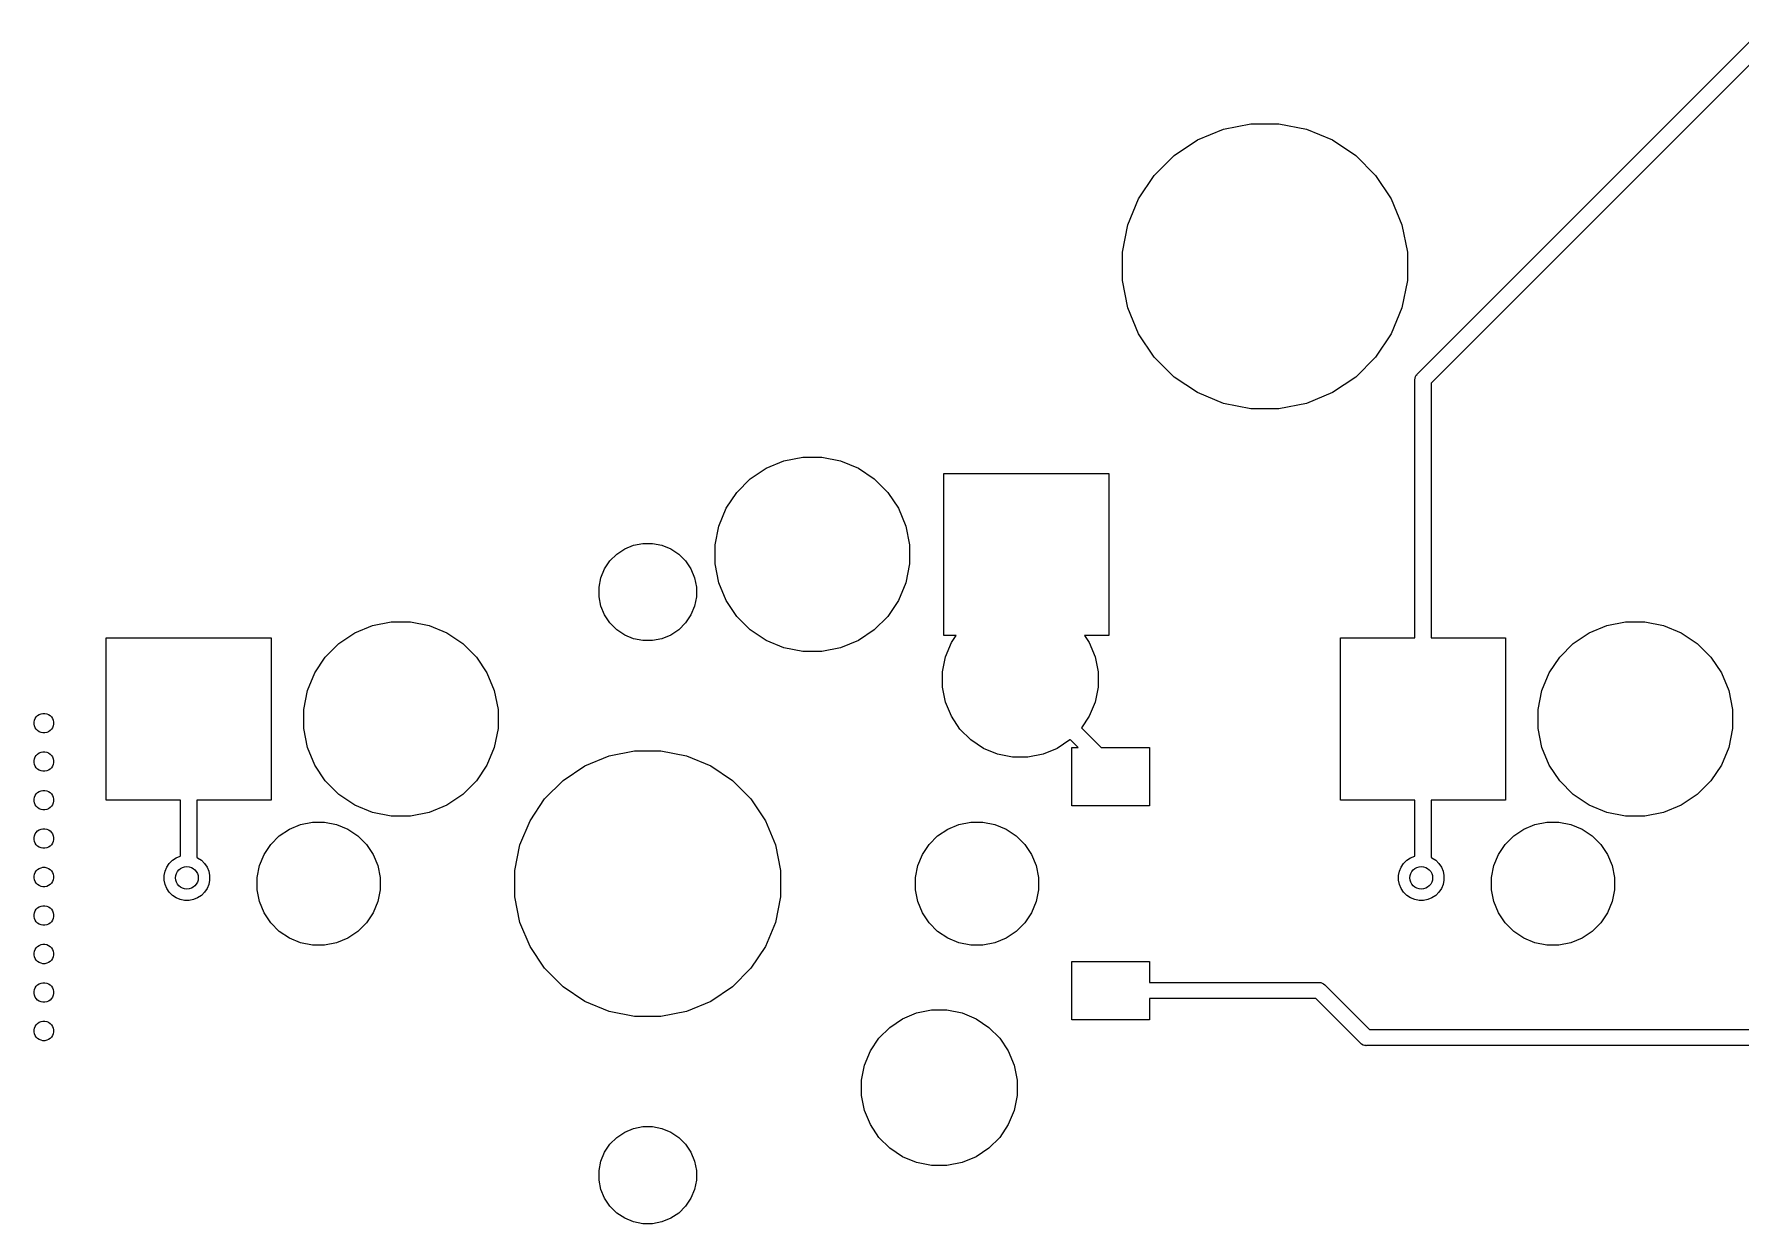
# Model space of a CAD drawing. Extents: x 70 to 347, y -163 to -55.
# Drawn here: x 208.78 to 235.12, y -95.5 to -77.14 of the extents above; entities that cross this region are included whole.
import ezdxf

# ---------------------------------------------------------------- set-up
doc = ezdxf.new("R2010")
doc.units = 0
doc.layers.add('BLACK', color=7, linetype='CONTINUOUS')

msp = doc.modelspace()

# ---------------------------------------------------------------- linework, layer by layer
at = {"layer": 'BLACK', "linetype": 'CONTINUOUS'}
for p, q in [((230.128, -82.3795), (235.368, -77.1391)), ((235.512, -77.3482), (230.337, -82.524)), ((226.73, -78.7716), (227.13, -78.6057)), ((227.13, -78.6057), (227.555, -78.5212)), ((227.555, -78.5212), (227.988, -78.5212)), ((227.988, -78.5212), (228.413, -78.6057)), ((228.413, -78.6057), (228.814, -78.7716)), ((226.063, -79.3188), (226.369, -79.0123)), ((226.369, -79.0123), (226.73, -78.7716)), ((228.814, -78.7716), (229.174, -79.0123)), ((229.174, -79.0123), (229.48, -79.3188)), ((225.822, -79.6791), (226.063, -79.3188)), ((229.48, -79.3188), (229.721, -79.6791)), ((225.656, -80.0795), (225.822, -79.6791)), ((229.721, -79.6791), (229.887, -80.0795)), ((225.572, -80.5045), (225.656, -80.0795)), ((229.887, -80.0795), (229.972, -80.5045)), ((225.572, -80.9379), (225.572, -80.5045)), ((229.972, -80.5045), (229.972, -80.9379)), ((225.656, -81.3629), (225.572, -80.9379)), ((229.972, -80.9379), (229.887, -81.3629)), ((225.822, -81.7633), (225.656, -81.3629)), ((229.887, -81.3629), (229.721, -81.7633)), ((226.063, -82.1236), (225.822, -81.7633)), ((229.721, -81.7633), (229.48, -82.1236)), ((226.369, -82.4301), (226.063, -82.1236)), ((229.48, -82.1236), (229.174, -82.4301)), ((226.73, -82.6708), (226.369, -82.4301)), ((229.174, -82.4301), (228.814, -82.6708)), ((230.088, -82.4477), (230.096, -82.4241)), ((230.096, -82.4241), (230.107, -82.4024)), ((230.107, -82.4024), (230.119, -82.3882)), ((230.119, -82.3882), (230.123, -82.3834)), ((230.119, -82.3882), (230.119, -82.3882)), ((230.123, -82.3834), (230.128, -82.3795)), ((227.13, -82.8367), (226.73, -82.6708)), ((228.814, -82.6708), (228.413, -82.8367)), ((230.086, -82.4722), (230.088, -82.4477)), ((230.087, -82.4783), (230.086, -82.4722)), ((230.087, -86.4562), (230.087, -82.4783)), ((230.337, -82.524), (230.337, -86.4562)), ((227.555, -82.9212), (227.13, -82.8367)), ((227.988, -82.9212), (227.555, -82.9212)), ((228.413, -82.8367), (227.988, -82.9212)), ((220.076, -83.8369), (220.349, -83.7238)), ((220.349, -83.7238), (220.639, -83.6662)), ((220.639, -83.6662), (220.934, -83.6662)), ((220.934, -83.6662), (221.224, -83.7238)), ((221.224, -83.7238), (221.497, -83.8369)), ((219.621, -84.21), (219.83, -84.0011)), ((219.83, -84.0011), (220.076, -83.8369)), ((221.497, -83.8369), (221.743, -84.0011)), ((221.743, -84.0011), (221.952, -84.21)), ((222.814, -86.4162), (222.814, -83.9162)), ((222.814, -83.9162), (225.364, -83.9162)), ((225.364, -83.9162), (225.364, -86.4162)), ((219.457, -84.4557), (219.621, -84.21)), ((221.952, -84.21), (222.116, -84.4557)), ((219.344, -84.7287), (219.457, -84.4557)), ((222.116, -84.4557), (222.229, -84.7287)), ((219.287, -85.0185), (219.344, -84.7287)), ((222.229, -84.7287), (222.287, -85.0185)), ((217.891, -85.0816), (218.028, -85.025)), ((218.028, -85.025), (218.173, -84.9962)), ((218.173, -84.9962), (218.32, -84.9962)), ((218.32, -84.9962), (218.465, -85.025)), ((218.465, -85.025), (218.602, -85.0816)), ((219.287, -85.3139), (219.287, -85.0185)), ((222.287, -85.0185), (222.287, -85.3139)), ((217.582, -85.3909), (217.664, -85.2681)), ((217.664, -85.2681), (217.769, -85.1636)), ((217.769, -85.1636), (217.891, -85.0816)), ((218.602, -85.0816), (218.725, -85.1636)), ((218.725, -85.1636), (218.829, -85.2681)), ((218.829, -85.2681), (218.911, -85.3909)), ((219.344, -85.6037), (219.287, -85.3139)), ((222.287, -85.3139), (222.229, -85.6037)), ((217.497, -85.6723), (217.525, -85.5274)), ((217.525, -85.5274), (217.582, -85.3909)), ((218.911, -85.3909), (218.968, -85.5274)), ((218.968, -85.5274), (218.997, -85.6723)), ((219.457, -85.8767), (219.344, -85.6037)), ((222.229, -85.6037), (222.116, -85.8767)), ((217.497, -85.8201), (217.497, -85.6723)), ((217.525, -85.965), (217.497, -85.8201)), ((218.997, -85.8201), (218.968, -85.965)), ((218.997, -85.6723), (218.997, -85.8201)), ((217.582, -86.1015), (217.525, -85.965)), ((217.664, -86.2243), (217.582, -86.1015)), ((218.911, -86.1015), (218.829, -86.2243)), ((218.968, -85.965), (218.911, -86.1015)), ((219.621, -86.1224), (219.457, -85.8767)), ((219.83, -86.3313), (219.621, -86.1224)), ((221.952, -86.1224), (221.743, -86.3313)), ((222.116, -85.8767), (221.952, -86.1224)), ((213.48, -86.5411), (213.726, -86.3769)), ((213.726, -86.3769), (213.999, -86.2638)), ((213.999, -86.2638), (214.289, -86.2062)), ((214.289, -86.2062), (214.584, -86.2062)), ((214.584, -86.2062), (214.874, -86.2638)), ((214.874, -86.2638), (215.147, -86.3769)), ((215.147, -86.3769), (215.393, -86.5411)), ((217.769, -86.3288), (217.664, -86.2243)), ((217.891, -86.4108), (217.769, -86.3288)), ((218.725, -86.3288), (218.602, -86.4108)), ((218.829, -86.2243), (218.725, -86.3288)), ((220.076, -86.4955), (219.83, -86.3313)), ((221.743, -86.3313), (221.497, -86.4955)), ((232.53, -86.5411), (232.776, -86.3769)), ((232.776, -86.3769), (233.049, -86.2638)), ((233.049, -86.2638), (233.339, -86.2062)), ((233.339, -86.2062), (233.634, -86.2062)), ((233.634, -86.2062), (233.924, -86.2638)), ((233.924, -86.2638), (234.197, -86.3769)), ((234.197, -86.3769), (234.443, -86.5411)), ((209.887, -88.9562), (209.887, -86.4562)), ((209.887, -86.4562), (212.437, -86.4562)), ((212.437, -86.4562), (212.437, -88.9562)), ((213.271, -86.75), (213.48, -86.5411)), ((215.393, -86.5411), (215.602, -86.75)), ((218.028, -86.4674), (217.891, -86.4108)), ((218.173, -86.4962), (218.028, -86.4674)), ((218.32, -86.4962), (218.173, -86.4962)), ((218.465, -86.4674), (218.32, -86.4962)), ((218.602, -86.4108), (218.465, -86.4674)), ((220.349, -86.6086), (220.076, -86.4955)), ((220.639, -86.6662), (220.349, -86.6086)), ((221.224, -86.6086), (220.934, -86.6662)), ((221.497, -86.4955), (221.224, -86.6086)), ((223.008, -86.4162), (222.814, -86.4162)), ((222.843, -86.7462), (222.933, -86.5278)), ((222.933, -86.5278), (223.008, -86.4162)), ((225.364, -86.4162), (224.985, -86.4162)), ((224.985, -86.4162), (225.06, -86.5278)), ((225.06, -86.5278), (225.15, -86.7462)), ((228.937, -88.9562), (228.937, -86.4562)), ((228.937, -86.4562), (230.087, -86.4562)), ((230.337, -86.4562), (231.487, -86.4562)), ((231.487, -86.4562), (231.487, -88.9562)), ((232.321, -86.75), (232.53, -86.5411)), ((234.443, -86.5411), (234.652, -86.75)), ((213.107, -86.9957), (213.271, -86.75)), ((215.602, -86.75), (215.766, -86.9957)), ((220.934, -86.6662), (220.639, -86.6662)), ((222.797, -86.978), (222.843, -86.7462)), ((225.15, -86.7462), (225.197, -86.978)), ((232.157, -86.9957), (232.321, -86.75)), ((234.652, -86.75), (234.816, -86.9957)), ((212.994, -87.2687), (213.107, -86.9957)), ((215.766, -86.9957), (215.879, -87.2687)), ((222.797, -87.2144), (222.797, -86.978)), ((225.197, -86.978), (225.197, -87.2144)), ((232.044, -87.2687), (232.157, -86.9957)), ((234.816, -86.9957), (234.929, -87.2687)), ((212.937, -87.5585), (212.994, -87.2687)), ((215.879, -87.2687), (215.937, -87.5585)), ((222.843, -87.4462), (222.797, -87.2144)), ((222.933, -87.6646), (222.843, -87.4462)), ((225.15, -87.4462), (225.06, -87.6646)), ((225.197, -87.2144), (225.15, -87.4462)), ((231.987, -87.5585), (232.044, -87.2687)), ((234.929, -87.2687), (234.987, -87.5585)), ((208.783, -87.7259), (208.794, -87.6986)), ((208.794, -87.6986), (208.81, -87.674)), ((208.81, -87.674), (208.831, -87.6531)), ((208.831, -87.6531), (208.856, -87.6367)), ((208.856, -87.6367), (208.883, -87.6254)), ((208.883, -87.6254), (208.912, -87.6196)), ((208.912, -87.6196), (208.942, -87.6196)), ((208.942, -87.6196), (208.971, -87.6254)), ((208.971, -87.6254), (208.998, -87.6367)), ((208.998, -87.6367), (209.023, -87.6531)), ((209.023, -87.6531), (209.044, -87.674)), ((209.044, -87.674), (209.06, -87.6986)), ((209.06, -87.6986), (209.071, -87.7259)), ((212.937, -87.8539), (212.937, -87.5585)), ((215.937, -87.5585), (215.937, -87.8539)), ((223.064, -87.8612), (222.933, -87.6646)), ((225.06, -87.6646), (224.94, -87.8441)), ((231.987, -87.8539), (231.987, -87.5585)), ((234.987, -87.5585), (234.987, -87.8539)), ((208.777, -87.7548), (208.783, -87.7259)), ((208.777, -87.7844), (208.777, -87.7548)), ((208.783, -87.8134), (208.777, -87.7844)), ((208.794, -87.8407), (208.783, -87.8134)), ((208.81, -87.8652), (208.794, -87.8407)), ((208.831, -87.8861), (208.81, -87.8652)), ((208.856, -87.9025), (208.831, -87.8861)), ((208.883, -87.9138), (208.856, -87.9025)), ((208.912, -87.9196), (208.883, -87.9138)), ((208.942, -87.9196), (208.912, -87.9196)), ((208.971, -87.9138), (208.942, -87.9196)), ((208.998, -87.9025), (208.971, -87.9138)), ((209.023, -87.8861), (208.998, -87.9025)), ((209.044, -87.8652), (209.023, -87.8861)), ((209.06, -87.8407), (209.044, -87.8652)), ((209.071, -87.8134), (209.06, -87.8407)), ((209.071, -87.7259), (209.077, -87.7548)), ((209.077, -87.7844), (209.071, -87.8134)), ((209.077, -87.7548), (209.077, -87.7844)), ((212.994, -88.1437), (212.937, -87.8539)), ((215.937, -87.8539), (215.879, -88.1437)), ((223.232, -88.0283), (223.064, -87.8612)), ((224.94, -87.8441), (225.242, -88.1462)), ((232.044, -88.1437), (231.987, -87.8539)), ((234.987, -87.8539), (234.929, -88.1437)), ((208.831, -88.2468), (208.856, -88.2304)), ((208.856, -88.2304), (208.883, -88.2191)), ((208.883, -88.2191), (208.912, -88.2134)), ((208.912, -88.2134), (208.942, -88.2134)), ((208.942, -88.2134), (208.971, -88.2191)), ((208.971, -88.2191), (208.998, -88.2304)), ((208.998, -88.2304), (209.023, -88.2468)), ((213.107, -88.4167), (212.994, -88.1437)), ((215.879, -88.1437), (215.766, -88.4167)), ((217.649, -88.275), (218.045, -88.1962)), ((218.045, -88.1962), (218.449, -88.1962)), ((218.449, -88.1962), (218.845, -88.275)), ((223.428, -88.1596), (223.232, -88.0283)), ((223.647, -88.2501), (223.428, -88.1596)), ((224.565, -88.1596), (224.347, -88.2501)), ((224.762, -88.0283), (224.565, -88.1596)), ((224.766, -88.0237), (224.762, -88.0283)), ((224.889, -88.1462), (224.766, -88.0237)), ((224.79, -89.0462), (224.79, -88.1462)), ((224.79, -88.1462), (224.889, -88.1462)), ((225.242, -88.1462), (225.99, -88.1462)), ((225.99, -88.1462), (225.99, -89.0462)), ((232.157, -88.4167), (232.044, -88.1437)), ((234.929, -88.1437), (234.816, -88.4167)), ((208.777, -88.3486), (208.783, -88.3196)), ((208.777, -88.3781), (208.777, -88.3486)), ((208.783, -88.4071), (208.777, -88.3781)), ((208.783, -88.3196), (208.794, -88.2923)), ((208.794, -88.4344), (208.783, -88.4071)), ((208.794, -88.2923), (208.81, -88.2677)), ((208.81, -88.459), (208.794, -88.4344)), ((208.81, -88.2677), (208.831, -88.2468)), ((208.831, -88.4799), (208.81, -88.459)), ((208.856, -88.4963), (208.831, -88.4799)), ((208.883, -88.5076), (208.856, -88.4963)), ((208.998, -88.4963), (208.971, -88.5076)), ((209.023, -88.4799), (208.998, -88.4963)), ((209.023, -88.2468), (209.044, -88.2677)), ((209.044, -88.459), (209.023, -88.4799)), ((209.044, -88.2677), (209.06, -88.2923)), ((209.06, -88.4344), (209.044, -88.459)), ((209.06, -88.2923), (209.071, -88.3196)), ((209.071, -88.4071), (209.06, -88.4344)), ((209.071, -88.3196), (209.077, -88.3486)), ((209.077, -88.3781), (209.071, -88.4071)), ((209.077, -88.3486), (209.077, -88.3781)), ((213.271, -88.6624), (213.107, -88.4167)), ((215.766, -88.4167), (215.602, -88.6624)), ((216.94, -88.6539), (217.276, -88.4295)), ((217.276, -88.4295), (217.649, -88.275)), ((218.845, -88.275), (219.218, -88.4295)), ((219.218, -88.4295), (219.553, -88.6539)), ((223.878, -88.2962), (223.647, -88.2501)), ((224.115, -88.2962), (223.878, -88.2962)), ((224.347, -88.2501), (224.115, -88.2962)), ((232.321, -88.6624), (232.157, -88.4167)), ((234.816, -88.4167), (234.652, -88.6624)), ((208.912, -88.5134), (208.883, -88.5076)), ((208.942, -88.5134), (208.912, -88.5134)), ((208.971, -88.5076), (208.942, -88.5134)), ((213.48, -88.8713), (213.271, -88.6624)), ((215.602, -88.6624), (215.393, -88.8713)), ((216.654, -88.9394), (216.94, -88.6539)), ((219.553, -88.6539), (219.839, -88.9394)), ((232.53, -88.8713), (232.321, -88.6624)), ((234.652, -88.6624), (234.443, -88.8713)), ((208.777, -88.9423), (208.783, -88.9134)), ((208.777, -88.9719), (208.777, -88.9423)), ((208.783, -89.0009), (208.777, -88.9719)), ((208.783, -88.9134), (208.794, -88.8861)), ((208.794, -89.0282), (208.783, -89.0009)), ((208.794, -88.8861), (208.81, -88.8615)), ((208.81, -89.0527), (208.794, -89.0282)), ((208.81, -88.8615), (208.831, -88.8406)), ((208.831, -88.8406), (208.856, -88.8242)), ((208.856, -88.8242), (208.883, -88.8129)), ((208.883, -88.8129), (208.912, -88.8071)), ((208.912, -88.8071), (208.942, -88.8071)), ((208.942, -88.8071), (208.971, -88.8129)), ((208.971, -88.8129), (208.998, -88.8242)), ((208.998, -88.8242), (209.023, -88.8406)), ((209.023, -88.8406), (209.044, -88.8615)), ((209.044, -88.8615), (209.06, -88.8861)), ((209.06, -89.0282), (209.044, -89.0527)), ((209.06, -88.8861), (209.071, -88.9134)), ((209.071, -89.0009), (209.06, -89.0282)), ((209.071, -88.9134), (209.077, -88.9423)), ((209.077, -88.9719), (209.071, -89.0009)), ((209.077, -88.9423), (209.077, -88.9719)), ((211.037, -88.9562), (209.887, -88.9562)), ((211.037, -89.8199), (211.037, -88.9562)), ((212.437, -88.9562), (211.287, -88.9562)), ((211.287, -88.9562), (211.287, -89.8414)), ((213.726, -89.0355), (213.48, -88.8713)), ((215.393, -88.8713), (215.147, -89.0355)), ((216.43, -89.2752), (216.654, -88.9394)), ((219.839, -88.9394), (220.063, -89.2752)), ((230.087, -88.9562), (228.937, -88.9562)), ((230.087, -89.8199), (230.087, -88.9562)), ((231.487, -88.9562), (230.337, -88.9562)), ((230.337, -88.9562), (230.337, -89.8414)), ((232.776, -89.0355), (232.53, -88.8713)), ((234.443, -88.8713), (234.197, -89.0355)), ((208.831, -89.0736), (208.81, -89.0527)), ((208.856, -89.09), (208.831, -89.0736)), ((208.883, -89.1013), (208.856, -89.09)), ((208.912, -89.1071), (208.883, -89.1013)), ((208.942, -89.1071), (208.912, -89.1071)), ((208.971, -89.1013), (208.942, -89.1071)), ((208.998, -89.09), (208.971, -89.1013)), ((209.023, -89.0736), (208.998, -89.09)), ((209.044, -89.0527), (209.023, -89.0736)), ((213.999, -89.1486), (213.726, -89.0355)), ((214.289, -89.2062), (213.999, -89.1486)), ((214.584, -89.2062), (214.289, -89.2062)), ((214.874, -89.1486), (214.584, -89.2062)), ((215.147, -89.0355), (214.874, -89.1486)), ((216.275, -89.6482), (216.43, -89.2752)), ((220.063, -89.2752), (220.218, -89.6482)), ((225.99, -89.0462), (224.79, -89.0462)), ((233.049, -89.1486), (232.776, -89.0355)), ((233.339, -89.2062), (233.049, -89.1486)), ((233.634, -89.2062), (233.339, -89.2062)), ((233.924, -89.1486), (233.634, -89.2062)), ((234.197, -89.0355), (233.924, -89.1486)), ((208.777, -89.5361), (208.783, -89.5071)), ((208.777, -89.5656), (208.777, -89.5361)), ((208.783, -89.5071), (208.794, -89.4798)), ((208.794, -89.4798), (208.81, -89.4552)), ((208.81, -89.4552), (208.831, -89.4343)), ((208.831, -89.4343), (208.856, -89.4179)), ((208.856, -89.4179), (208.883, -89.4066)), ((208.883, -89.4066), (208.912, -89.4009)), ((208.912, -89.4009), (208.942, -89.4009)), ((208.942, -89.4009), (208.971, -89.4066)), ((208.971, -89.4066), (208.998, -89.4179)), ((208.998, -89.4179), (209.023, -89.4343)), ((209.023, -89.4343), (209.044, -89.4552)), ((209.044, -89.4552), (209.06, -89.4798)), ((209.06, -89.4798), (209.071, -89.5071)), ((209.071, -89.5071), (209.077, -89.5361)), ((209.077, -89.5361), (209.077, -89.5656)), ((212.429, -89.6406), (212.561, -89.5083)), ((212.561, -89.5083), (212.717, -89.4043)), ((212.717, -89.4043), (212.889, -89.3327)), ((212.889, -89.3327), (213.073, -89.2962)), ((213.073, -89.2962), (213.26, -89.2962)), ((213.26, -89.2962), (213.444, -89.3327)), ((213.444, -89.3327), (213.617, -89.4043)), ((213.617, -89.4043), (213.772, -89.5083)), ((213.772, -89.5083), (213.905, -89.6406)), ((222.589, -89.6406), (222.721, -89.5083)), ((222.721, -89.5083), (222.877, -89.4043)), ((222.877, -89.4043), (223.049, -89.3327)), ((223.049, -89.3327), (223.233, -89.2962)), ((223.233, -89.2962), (223.42, -89.2962)), ((223.42, -89.2962), (223.604, -89.3327)), ((223.604, -89.3327), (223.777, -89.4043)), ((223.777, -89.4043), (223.932, -89.5083)), ((223.932, -89.5083), (224.065, -89.6406)), ((231.479, -89.6406), (231.611, -89.5083)), ((231.611, -89.5083), (231.767, -89.4043)), ((231.767, -89.4043), (231.939, -89.3327)), ((231.939, -89.3327), (232.123, -89.2962)), ((232.123, -89.2962), (232.31, -89.2962)), ((232.31, -89.2962), (232.494, -89.3327)), ((232.494, -89.3327), (232.667, -89.4043)), ((232.667, -89.4043), (232.822, -89.5083)), ((232.822, -89.5083), (232.955, -89.6406)), ((208.783, -89.5946), (208.777, -89.5656)), ((208.794, -89.6219), (208.783, -89.5946)), ((208.81, -89.6465), (208.794, -89.6219)), ((208.831, -89.6674), (208.81, -89.6465)), ((208.856, -89.6838), (208.831, -89.6674)), ((208.883, -89.6951), (208.856, -89.6838)), ((208.912, -89.7009), (208.883, -89.6951)), ((208.942, -89.7009), (208.912, -89.7009)), ((208.971, -89.6951), (208.942, -89.7009)), ((208.998, -89.6838), (208.971, -89.6951)), ((209.023, -89.6674), (208.998, -89.6838)), ((209.044, -89.6465), (209.023, -89.6674)), ((209.06, -89.6219), (209.044, -89.6465)), ((209.071, -89.5946), (209.06, -89.6219)), ((209.077, -89.5656), (209.071, -89.5946)), ((212.253, -89.9691), (212.325, -89.7962)), ((212.325, -89.7962), (212.429, -89.6406)), ((213.905, -89.6406), (214.008, -89.7962)), ((214.008, -89.7962), (214.08, -89.9691)), ((216.197, -90.0443), (216.275, -89.6482)), ((220.218, -89.6482), (220.297, -90.0443)), ((222.413, -89.9691), (222.485, -89.7962)), ((222.485, -89.7962), (222.589, -89.6406)), ((224.065, -89.6406), (224.168, -89.7962)), ((224.168, -89.7962), (224.24, -89.9691)), ((231.303, -89.9691), (231.375, -89.7962)), ((231.375, -89.7962), (231.479, -89.6406)), ((232.955, -89.6406), (233.058, -89.7962)), ((233.058, -89.7962), (233.13, -89.9691)), ((208.783, -90.1009), (208.794, -90.0736)), ((208.794, -90.0736), (208.81, -90.049)), ((208.81, -90.049), (208.831, -90.0281)), ((208.831, -90.0281), (208.856, -90.0117)), ((208.856, -90.0117), (208.883, -90.0004)), ((208.883, -90.0004), (208.912, -89.9946)), ((208.912, -89.9946), (208.942, -89.9946)), ((208.942, -89.9946), (208.971, -90.0004)), ((208.971, -90.0004), (208.998, -90.0117)), ((208.998, -90.0117), (209.023, -90.0281)), ((209.023, -90.0281), (209.044, -90.049)), ((209.044, -90.049), (209.06, -90.0736)), ((209.06, -90.0736), (209.071, -90.1009)), ((210.785, -90.1228), (210.798, -90.0552)), ((210.798, -90.0552), (210.824, -89.9915)), ((210.824, -89.9915), (210.863, -89.9342)), ((210.863, -89.9342), (210.911, -89.8854)), ((210.911, -89.8854), (210.969, -89.8471)), ((210.969, -89.8471), (211.033, -89.8208)), ((211.033, -89.8208), (211.037, -89.8199)), ((211.287, -89.8414), (211.3, -89.8471)), ((211.3, -89.8471), (211.358, -89.8854)), ((211.358, -89.8854), (211.406, -89.9342)), ((211.406, -89.9342), (211.445, -89.9915)), ((211.445, -89.9915), (211.471, -90.0552)), ((211.471, -90.0552), (211.485, -90.1228)), ((212.217, -90.1526), (212.253, -89.9691)), ((214.08, -89.9691), (214.117, -90.1526)), ((216.197, -90.4481), (216.197, -90.0443)), ((220.297, -90.0443), (220.297, -90.4481)), ((222.377, -90.1526), (222.413, -89.9691)), ((224.24, -89.9691), (224.277, -90.1526)), ((229.835, -90.1228), (229.848, -90.0552)), ((229.848, -90.0552), (229.874, -89.9915)), ((229.874, -89.9915), (229.913, -89.9342)), ((229.913, -89.9342), (229.961, -89.8854)), ((229.961, -89.8854), (230.019, -89.8471)), ((230.019, -89.8471), (230.083, -89.8208)), ((230.083, -89.8208), (230.087, -89.8199)), ((230.337, -89.8414), (230.35, -89.8471)), ((230.35, -89.8471), (230.408, -89.8854)), ((230.408, -89.8854), (230.456, -89.9342)), ((230.456, -89.9342), (230.495, -89.9915)), ((230.495, -89.9915), (230.521, -90.0552)), ((230.521, -90.0552), (230.535, -90.1228)), ((231.267, -90.1526), (231.303, -89.9691)), ((233.13, -89.9691), (233.167, -90.1526)), ((208.777, -90.1298), (208.783, -90.1009)), ((208.777, -90.1594), (208.777, -90.1298)), ((208.783, -90.1884), (208.777, -90.1594)), ((208.794, -90.2157), (208.783, -90.1884)), ((208.81, -90.2402), (208.794, -90.2157)), ((208.831, -90.2611), (208.81, -90.2402)), ((208.856, -90.2775), (208.831, -90.2611)), ((208.883, -90.2888), (208.856, -90.2775)), ((208.912, -90.2946), (208.883, -90.2888)), ((208.942, -90.2946), (208.912, -90.2946)), ((208.971, -90.2888), (208.942, -90.2946)), ((208.998, -90.2775), (208.971, -90.2888)), ((209.023, -90.2611), (208.998, -90.2775)), ((209.044, -90.2402), (209.023, -90.2611)), ((209.06, -90.2157), (209.044, -90.2402)), ((209.071, -90.1884), (209.06, -90.2157)), ((209.071, -90.1009), (209.077, -90.1298)), ((209.077, -90.1594), (209.071, -90.1884)), ((209.077, -90.1298), (209.077, -90.1594)), ((210.785, -90.1918), (210.785, -90.1228)), ((210.798, -90.2594), (210.785, -90.1918)), ((210.824, -90.3231), (210.798, -90.2594)), ((210.863, -90.3804), (210.824, -90.3231)), ((211.445, -90.3231), (211.406, -90.3804)), ((211.471, -90.2594), (211.445, -90.3231)), ((211.485, -90.1918), (211.471, -90.2594)), ((211.485, -90.1228), (211.485, -90.1918)), ((212.217, -90.3398), (212.217, -90.1526)), ((212.253, -90.5233), (212.217, -90.3398)), ((214.117, -90.3398), (214.08, -90.5233)), ((214.117, -90.1526), (214.117, -90.3398)), ((222.377, -90.3398), (222.377, -90.1526)), ((222.413, -90.5233), (222.377, -90.3398)), ((224.277, -90.3398), (224.24, -90.5233)), ((224.277, -90.1526), (224.277, -90.3398)), ((229.835, -90.1918), (229.835, -90.1228)), ((229.848, -90.2594), (229.835, -90.1918)), ((229.874, -90.3231), (229.848, -90.2594)), ((229.913, -90.3804), (229.874, -90.3231)), ((230.495, -90.3231), (230.456, -90.3804)), ((230.521, -90.2594), (230.495, -90.3231)), ((230.535, -90.1918), (230.521, -90.2594)), ((230.535, -90.1228), (230.535, -90.1918)), ((231.267, -90.3398), (231.267, -90.1526)), ((231.303, -90.5233), (231.267, -90.3398)), ((233.167, -90.3398), (233.13, -90.5233)), ((233.167, -90.1526), (233.167, -90.3398)), ((208.831, -90.6218), (208.856, -90.6054)), ((208.856, -90.6054), (208.883, -90.5941)), ((208.883, -90.5941), (208.912, -90.5884)), ((208.912, -90.5884), (208.942, -90.5884)), ((208.942, -90.5884), (208.971, -90.5941)), ((208.971, -90.5941), (208.998, -90.6054)), ((208.998, -90.6054), (209.023, -90.6218)), ((210.911, -90.4292), (210.863, -90.3804)), ((210.969, -90.4675), (210.911, -90.4292)), ((211.033, -90.4939), (210.969, -90.4675)), ((211.1, -90.5073), (211.033, -90.4939)), ((211.169, -90.5073), (211.1, -90.5073)), ((211.237, -90.4939), (211.169, -90.5073)), ((211.3, -90.4675), (211.237, -90.4939)), ((211.358, -90.4292), (211.3, -90.4675)), ((211.406, -90.3804), (211.358, -90.4292)), ((212.325, -90.6962), (212.253, -90.5233)), ((214.08, -90.5233), (214.008, -90.6962)), ((216.275, -90.8442), (216.197, -90.4481)), ((220.297, -90.4481), (220.218, -90.8442)), ((222.485, -90.6962), (222.413, -90.5233)), ((224.24, -90.5233), (224.168, -90.6962)), ((229.961, -90.4292), (229.913, -90.3804)), ((230.019, -90.4675), (229.961, -90.4292)), ((230.083, -90.4939), (230.019, -90.4675)), ((230.15, -90.5073), (230.083, -90.4939)), ((230.219, -90.5073), (230.15, -90.5073)), ((230.287, -90.4939), (230.219, -90.5073)), ((230.35, -90.4675), (230.287, -90.4939)), ((230.408, -90.4292), (230.35, -90.4675)), ((230.456, -90.3804), (230.408, -90.4292)), ((231.375, -90.6962), (231.303, -90.5233)), ((233.13, -90.5233), (233.058, -90.6962)), ((208.777, -90.7236), (208.783, -90.6946)), ((208.777, -90.7531), (208.777, -90.7236)), ((208.783, -90.7821), (208.777, -90.7531)), ((208.783, -90.6946), (208.794, -90.6673)), ((208.794, -90.8094), (208.783, -90.7821)), ((208.794, -90.6673), (208.81, -90.6427)), ((208.81, -90.834), (208.794, -90.8094)), ((208.81, -90.6427), (208.831, -90.6218)), ((208.831, -90.8549), (208.81, -90.834)), ((208.856, -90.8713), (208.831, -90.8549)), ((208.883, -90.8826), (208.856, -90.8713)), ((208.998, -90.8713), (208.971, -90.8826)), ((209.023, -90.8549), (208.998, -90.8713)), ((209.023, -90.6218), (209.044, -90.6427)), ((209.044, -90.834), (209.023, -90.8549)), ((209.044, -90.6427), (209.06, -90.6673)), ((209.06, -90.8094), (209.044, -90.834)), ((209.06, -90.6673), (209.071, -90.6946)), ((209.071, -90.7821), (209.06, -90.8094)), ((209.071, -90.6946), (209.077, -90.7236)), ((209.077, -90.7531), (209.071, -90.7821)), ((209.077, -90.7236), (209.077, -90.7531)), ((212.429, -90.8518), (212.325, -90.6962)), ((212.561, -90.9841), (212.429, -90.8518)), ((213.905, -90.8518), (213.772, -90.9841)), ((214.008, -90.6962), (213.905, -90.8518)), ((216.43, -91.2172), (216.275, -90.8442)), ((220.218, -90.8442), (220.063, -91.2172)), ((222.589, -90.8518), (222.485, -90.6962)), ((222.721, -90.9841), (222.589, -90.8518)), ((224.065, -90.8518), (223.932, -90.9841)), ((224.168, -90.6962), (224.065, -90.8518)), ((231.479, -90.8518), (231.375, -90.6962)), ((231.611, -90.9841), (231.479, -90.8518)), ((232.955, -90.8518), (232.822, -90.9841)), ((233.058, -90.6962), (232.955, -90.8518)), ((208.912, -90.8884), (208.883, -90.8826)), ((208.942, -90.8884), (208.912, -90.8884)), ((208.971, -90.8826), (208.942, -90.8884)), ((212.717, -91.0881), (212.561, -90.9841)), ((212.889, -91.1597), (212.717, -91.0881)), ((213.617, -91.0881), (213.444, -91.1597)), ((213.772, -90.9841), (213.617, -91.0881)), ((222.877, -91.0881), (222.721, -90.9841)), ((223.049, -91.1597), (222.877, -91.0881)), ((223.777, -91.0881), (223.604, -91.1597)), ((223.932, -90.9841), (223.777, -91.0881)), ((231.767, -91.0881), (231.611, -90.9841)), ((231.939, -91.1597), (231.767, -91.0881)), ((232.667, -91.0881), (232.494, -91.1597)), ((232.822, -90.9841), (232.667, -91.0881)), ((208.777, -91.3173), (208.783, -91.2884)), ((208.777, -91.3469), (208.777, -91.3173)), ((208.783, -91.3759), (208.777, -91.3469)), ((208.783, -91.2884), (208.794, -91.2611)), ((208.794, -91.4032), (208.783, -91.3759)), ((208.794, -91.2611), (208.81, -91.2365)), ((208.81, -91.2365), (208.831, -91.2156)), ((208.831, -91.2156), (208.856, -91.1992)), ((208.856, -91.1992), (208.883, -91.1879)), ((208.883, -91.1879), (208.912, -91.1821)), ((208.912, -91.1821), (208.942, -91.1821)), ((208.942, -91.1821), (208.971, -91.1879)), ((208.971, -91.1879), (208.998, -91.1992)), ((208.998, -91.1992), (209.023, -91.2156)), ((209.023, -91.2156), (209.044, -91.2365)), ((209.044, -91.2365), (209.06, -91.2611)), ((209.06, -91.2611), (209.071, -91.2884)), ((209.071, -91.3759), (209.06, -91.4032)), ((209.071, -91.2884), (209.077, -91.3173)), ((209.077, -91.3469), (209.071, -91.3759)), ((209.077, -91.3173), (209.077, -91.3469)), ((213.073, -91.1962), (212.889, -91.1597)), ((213.26, -91.1962), (213.073, -91.1962)), ((213.444, -91.1597), (213.26, -91.1962)), ((216.654, -91.553), (216.43, -91.2172)), ((220.063, -91.2172), (219.839, -91.553)), ((223.233, -91.1962), (223.049, -91.1597)), ((223.42, -91.1962), (223.233, -91.1962)), ((223.604, -91.1597), (223.42, -91.1962)), ((232.123, -91.1962), (231.939, -91.1597)), ((232.31, -91.1962), (232.123, -91.1962)), ((232.494, -91.1597), (232.31, -91.1962)), ((208.81, -91.4277), (208.794, -91.4032)), ((208.831, -91.4486), (208.81, -91.4277)), ((208.856, -91.465), (208.831, -91.4486)), ((208.883, -91.4763), (208.856, -91.465)), ((208.912, -91.4821), (208.883, -91.4763)), ((208.942, -91.4821), (208.912, -91.4821)), ((208.971, -91.4763), (208.942, -91.4821)), ((208.998, -91.465), (208.971, -91.4763)), ((209.023, -91.4486), (208.998, -91.465)), ((209.044, -91.4277), (209.023, -91.4486)), ((209.06, -91.4032), (209.044, -91.4277)), ((216.94, -91.8385), (216.654, -91.553)), ((219.839, -91.553), (219.553, -91.8385)), ((224.79, -92.3462), (224.79, -91.4462)), ((224.79, -91.4462), (225.99, -91.4462)), ((225.99, -91.4462), (225.99, -91.7712)), ((208.777, -91.9111), (208.783, -91.8821)), ((208.777, -91.9406), (208.777, -91.9111)), ((208.783, -91.8821), (208.794, -91.8548)), ((208.794, -91.8548), (208.81, -91.8302)), ((208.81, -91.8302), (208.831, -91.8093)), ((208.831, -91.8093), (208.856, -91.7929)), ((208.856, -91.7929), (208.883, -91.7816)), ((208.883, -91.7816), (208.912, -91.7759)), ((208.912, -91.7759), (208.942, -91.7759)), ((208.942, -91.7759), (208.971, -91.7816)), ((208.971, -91.7816), (208.998, -91.7929)), ((208.998, -91.7929), (209.023, -91.8093)), ((209.023, -91.8093), (209.044, -91.8302)), ((209.044, -91.8302), (209.06, -91.8548)), ((209.06, -91.8548), (209.071, -91.8821)), ((209.071, -91.8821), (209.077, -91.9111)), ((209.077, -91.9111), (209.077, -91.9406)), ((217.276, -92.0629), (216.94, -91.8385)), ((219.553, -91.8385), (219.218, -92.0629)), ((225.99, -91.7712), (228.602, -91.7712)), ((228.602, -91.7712), (228.609, -91.7706)), ((228.609, -91.7706), (228.615, -91.7712)), ((228.615, -91.7712), (228.615, -91.7712)), ((228.615, -91.7712), (228.633, -91.773)), ((228.633, -91.773), (228.657, -91.7802)), ((228.657, -91.7802), (228.678, -91.7918)), ((228.678, -91.7918), (228.697, -91.8074)), ((228.697, -91.8074), (228.701, -91.8122)), ((228.701, -91.8122), (229.385, -92.4962)), ((208.783, -91.9696), (208.777, -91.9406)), ((208.794, -91.9969), (208.783, -91.9696)), ((208.81, -92.0215), (208.794, -91.9969)), ((208.831, -92.0424), (208.81, -92.0215)), ((208.856, -92.0588), (208.831, -92.0424)), ((208.883, -92.0701), (208.856, -92.0588)), ((208.912, -92.0759), (208.883, -92.0701)), ((208.942, -92.0759), (208.912, -92.0759)), ((208.971, -92.0701), (208.942, -92.0759)), ((208.998, -92.0588), (208.971, -92.0701)), ((209.023, -92.0424), (208.998, -92.0588)), ((209.044, -92.0215), (209.023, -92.0424)), ((209.06, -91.9969), (209.044, -92.0215)), ((209.071, -91.9696), (209.06, -91.9969)), ((209.077, -91.9406), (209.071, -91.9696)), ((217.649, -92.2174), (217.276, -92.0629)), ((219.218, -92.0629), (218.845, -92.2174)), ((228.557, -92.0212), (225.99, -92.0212)), ((225.99, -92.0212), (225.99, -92.3462)), ((229.241, -92.7053), (228.557, -92.0212)), ((208.783, -92.4759), (208.794, -92.4486)), ((208.794, -92.4486), (208.81, -92.424)), ((208.81, -92.424), (208.831, -92.4031)), ((208.831, -92.4031), (208.856, -92.3867)), ((208.856, -92.3867), (208.883, -92.3754)), ((208.883, -92.3754), (208.912, -92.3696)), ((208.912, -92.3696), (208.942, -92.3696)), ((208.942, -92.3696), (208.971, -92.3754)), ((208.971, -92.3754), (208.998, -92.3867)), ((208.998, -92.3867), (209.023, -92.4031)), ((209.023, -92.4031), (209.044, -92.424)), ((209.044, -92.424), (209.06, -92.4486)), ((209.06, -92.4486), (209.071, -92.4759)), ((218.045, -92.2962), (217.649, -92.2174)), ((218.449, -92.2962), (218.045, -92.2962)), ((218.845, -92.2174), (218.449, -92.2962)), ((221.982, -92.4641), (222.178, -92.3328)), ((222.178, -92.3328), (222.397, -92.2423)), ((222.397, -92.2423), (222.628, -92.1962)), ((222.628, -92.1962), (222.865, -92.1962)), ((222.865, -92.1962), (223.097, -92.2423)), ((223.097, -92.2423), (223.315, -92.3328)), ((223.315, -92.3328), (223.512, -92.4641)), ((225.99, -92.3462), (224.79, -92.3462)), ((208.777, -92.5048), (208.783, -92.4759)), ((208.777, -92.5344), (208.777, -92.5048)), ((208.783, -92.5634), (208.777, -92.5344)), ((208.794, -92.5907), (208.783, -92.5634)), ((208.81, -92.6152), (208.794, -92.5907)), ((208.831, -92.6361), (208.81, -92.6152)), ((208.856, -92.6525), (208.831, -92.6361)), ((208.883, -92.6638), (208.856, -92.6525)), ((208.912, -92.6696), (208.883, -92.6638)), ((208.942, -92.6696), (208.912, -92.6696)), ((208.971, -92.6638), (208.942, -92.6696)), ((208.998, -92.6525), (208.971, -92.6638)), ((209.023, -92.6361), (208.998, -92.6525)), ((209.044, -92.6152), (209.023, -92.6361)), ((209.06, -92.5907), (209.044, -92.6152)), ((209.071, -92.5634), (209.06, -92.5907)), ((209.071, -92.4759), (209.077, -92.5048)), ((209.077, -92.5344), (209.071, -92.5634)), ((209.077, -92.5048), (209.077, -92.5344)), ((221.683, -92.8278), (221.814, -92.6312)), ((221.814, -92.6312), (221.982, -92.4641)), ((223.512, -92.4641), (223.679, -92.6312)), ((223.679, -92.6312), (223.81, -92.8278)), ((229.245, -92.71), (229.241, -92.7053)), ((229.25, -92.7139), (229.245, -92.71)), ((229.261, -92.7236), (229.25, -92.7139)), ((229.25, -92.7139), (229.25, -92.7139)), ((229.385, -92.4962), (240.263, -92.4962)), ((221.593, -93.0462), (221.683, -92.8278)), ((223.81, -92.8278), (223.9, -93.0462)), ((229.264, -92.7256), (229.261, -92.7236)), ((229.286, -92.7372), (229.264, -92.7256)), ((229.309, -92.7444), (229.286, -92.7372)), ((229.327, -92.7462), (229.309, -92.7444)), ((229.334, -92.7468), (229.327, -92.7462)), ((229.327, -92.7462), (229.327, -92.7462)), ((229.34, -92.7462), (229.334, -92.7468)), ((240.308, -92.7462), (229.34, -92.7462)), ((221.547, -93.278), (221.593, -93.0462)), ((223.9, -93.0462), (223.947, -93.278)), ((221.547, -93.5144), (221.547, -93.278)), ((223.947, -93.278), (223.947, -93.5144)), ((221.593, -93.7462), (221.547, -93.5144)), ((221.683, -93.9646), (221.593, -93.7462)), ((223.9, -93.7462), (223.81, -93.9646)), ((223.947, -93.5144), (223.9, -93.7462)), ((217.891, -94.0816), (218.028, -94.025)), ((218.028, -94.025), (218.173, -93.9962)), ((218.173, -93.9962), (218.32, -93.9962)), ((218.32, -93.9962), (218.465, -94.025)), ((218.465, -94.025), (218.602, -94.0816)), ((221.814, -94.1612), (221.683, -93.9646)), ((223.81, -93.9646), (223.679, -94.1612)), ((217.582, -94.3909), (217.664, -94.2681)), ((217.664, -94.2681), (217.769, -94.1636)), ((217.769, -94.1636), (217.891, -94.0816)), ((218.602, -94.0816), (218.725, -94.1636)), ((218.725, -94.1636), (218.829, -94.2681)), ((218.829, -94.2681), (218.911, -94.3909)), ((221.982, -94.3283), (221.814, -94.1612)), ((223.679, -94.1612), (223.512, -94.3283)), ((217.497, -94.6723), (217.525, -94.5274)), ((217.525, -94.5274), (217.582, -94.3909)), ((218.911, -94.3909), (218.968, -94.5274)), ((218.968, -94.5274), (218.997, -94.6723)), ((222.178, -94.4596), (221.982, -94.3283)), ((222.397, -94.5501), (222.178, -94.4596)), ((222.628, -94.5962), (222.397, -94.5501)), ((223.097, -94.5501), (222.865, -94.5962)), ((223.315, -94.4596), (223.097, -94.5501)), ((223.512, -94.3283), (223.315, -94.4596)), ((217.497, -94.8201), (217.497, -94.6723)), ((217.525, -94.965), (217.497, -94.8201)), ((218.997, -94.8201), (218.968, -94.965)), ((218.997, -94.6723), (218.997, -94.8201)), ((222.865, -94.5962), (222.628, -94.5962)), ((217.582, -95.1015), (217.525, -94.965)), ((218.968, -94.965), (218.911, -95.1015)), ((217.664, -95.2243), (217.582, -95.1015)), ((217.769, -95.3288), (217.664, -95.2243)), ((217.891, -95.4108), (217.769, -95.3288)), ((218.725, -95.3288), (218.602, -95.4108)), ((218.829, -95.2243), (218.725, -95.3288)), ((218.911, -95.1015), (218.829, -95.2243)), ((218.028, -95.4674), (217.891, -95.4108)), ((218.173, -95.4962), (218.028, -95.4674)), ((218.32, -95.4962), (218.173, -95.4962)), ((218.465, -95.4674), (218.32, -95.4962)), ((218.602, -95.4108), (218.465, -95.4674))]:
    msp.add_line(p, q, dxfattribs=at)
at = {"layer": 'BLACK'}
for centre in [(211.135, -90.1573), (230.185, -90.1573)]:
    msp.add_circle(centre, 0.175, dxfattribs=at)

doc.saveas('drawing.dxf')
